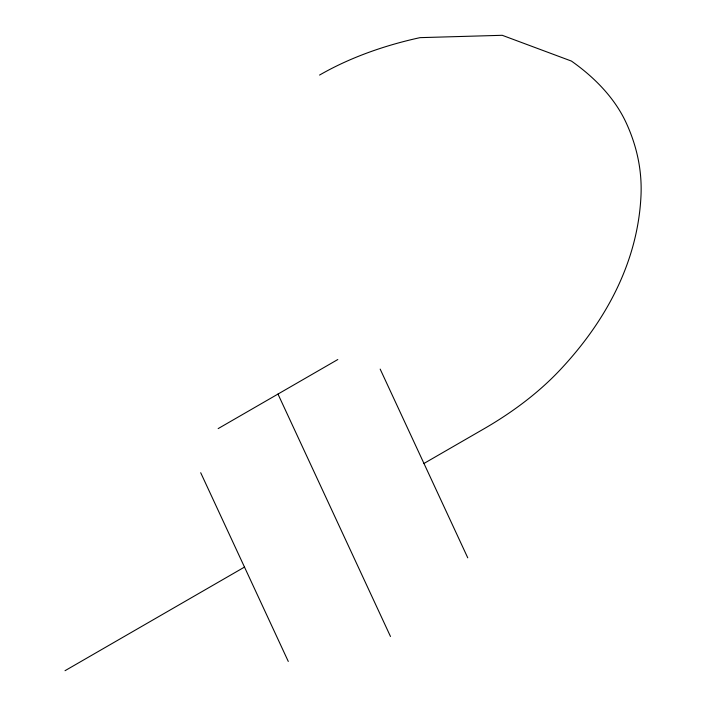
<?xml version="1.0" encoding="UTF-8"?>
<svg xmlns="http://www.w3.org/2000/svg" width="706" height="706" viewBox="0 0 706 706"><rect width="100%" height="100%" fill="white"/><g stroke="black" fill="none" stroke-linecap="round" stroke-linejoin="round"><path stroke-width="1.06" d="M218.154 428.604L337.803 359.53M65.014 670.7L244.488 567.086M423.962 463.463L483.786 428.921A444.03 256.357 0 0 0 560.22 369.776A670.806 387.285 0 0 0 640.986 195.756A444.03 256.357 0 0 0 626.019 122.473A283.512 163.686 0 0 0 571.419 61.069L502.24 35.3L420.017 37.647A283.512 163.686 0 0 0 319.562 75.065M380.172 369.106L467.76 557.828M277.979 394.072L390.48 636.477M200.698 472.72L288.286 661.443"/></g></svg>
